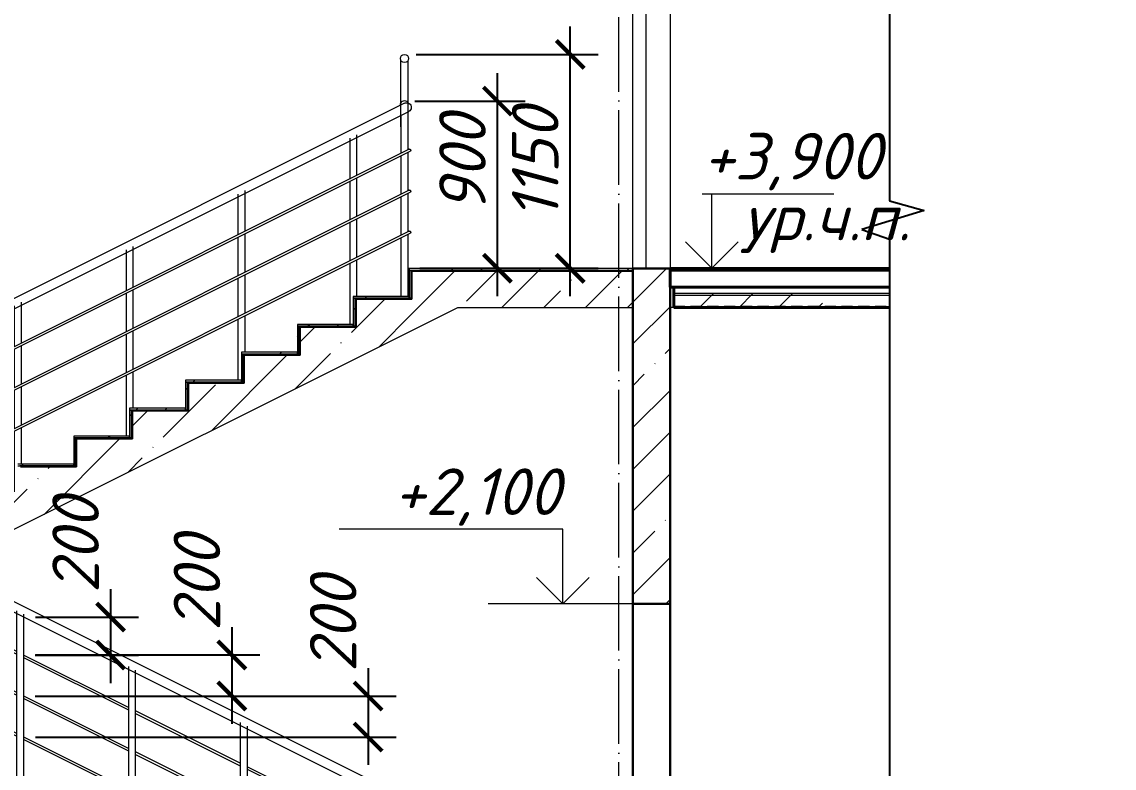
# Model space of a CAD drawing. Header units: millimetres. Extents: x 2655748 to 2694748, y -660716 to -632898.
# Drawn here: x 2675414 to 2681276, y -643415 to -639408 of the extents above; entities that cross this region are included whole.
import ezdxf

# ---------------------------------------------------------------- set-up
doc = ezdxf.new("R2010")
doc.units = ezdxf.units.MM
doc.header["$LTSCALE"] = 20
for name, pattern in [('_ШПТ__20_т__2_5__Линия сетки', [25, 20, -2.5, 0, -2.5]), ('_ШТР__3__1_5__Сверху', [4.5, 3, -1.5]), ('CENTER', [50.8, 31.75, -6.35, 6.35, -6.35])]:
    doc.linetypes.add(name, pattern=pattern)
for name, color, linetype, lineweight in [('_Сверху_', 7, '_ШТР__3__1_5__Сверху', 9), ('Высотные отметки', 7, 'Continuous', 9), ('Общие ребра', 7, 'Continuous', 18), ('ОСИ', 251, 'CENTER', 18), ('Перекрытия', 7, 'Continuous', 18), ('Стены', 7, 'Continuous', 18), ('Стены разрез', 7, 'Continuous', 30), ('Стены штриховка', 7, 'Continuous', 30), ('Типовые аннотации', 7, 'Continuous', 18), ('Тонкие линии', 7, 'Continuous', 20)]:
    doc.layers.add(name, color=color, linetype=linetype, lineweight=lineweight)
doc.layers.add('ANNO-TEXT', color=251, linetype='Continuous')
for name, color, linetype, lineweight, true_color in [('Балясины', 7, 'Continuous', 9, 0x408080), ('Двери', 7, 'Continuous', 9, 0x804000), ('Лестницы', 7, 'Continuous', 9, 0x506c76), ('Ограждение', 7, 'Continuous', 9, 0x408080), ('Поручни', 7, 'Continuous', 9, 0x408080), ('Потолки', 7, 'Continuous', 9, 0x808000)]:
    doc.layers.add(name, color=color, linetype=linetype, lineweight=lineweight, true_color=true_color)
doc.styles.add('PDF ISOCPEUR Italic', font='isocpeui.ttf')
doc.styles.add('SPDS', font='isocpeui.ttf')
doc.dimstyles.new('м 100', dxfattribs={"dimscale": 100, "dimtxt": 2, "dimasz": 1.5, "dimexe": 1.5, "dimexo": 0.625, "dimtad": 1, "dimdec": 0, "dimrnd": 5, "dimtxsty": 'SPDS', "dimblk": 'ARCHTICK', "dimcen": 2.5, "dimdle": 1.5, "dimclrd": 256, "dimclre": 256, "dimclrt": 256, "dimadec": 0, "dimazin": 0, "dimtfac": 1, "dimtdec": 0, "dimtmove": 1, "dimatfit": 3, "dimldrblk": 'OPEN30', "dimfxl": 1, "dimarcsym": 0})
pattern_1 = [(45, (2677799.68, -641131.9), (-224.506, 224.506), []), (45, (2678024.18, -641131.9), (-224.506, 224.506), [396.875, -79.375, 3.353, -76.022])]
pattern_2 = [(0, (2677799.68, -641131.91), (406.4, 101.6), [33.528, -271.272, 33.528, -271.272, -1625.6]), (0, (2677799.68, -641131.91), (406.4, 101.6), [-609.6, 33.528, -576.072, 33.528, -271.272, -711.2]), (0, (2677799.68, -641131.91), (406.4, 101.6), [-1524, 33.528, -169.672, 33.528, -474.472]), (120, (2677952.08, -641081.11), (-291.1882, 301.1527), [33.528, -271.272, 33.528, -271.272, -1625.6]), (120, (2677952.08, -641081.11), (-291.1882, 301.1527), [-609.6, 33.528, -576.072, 33.528, -271.272, -711.2]), (120, (2677952.08, -641081.11), (-291.1882, 301.1527), [-1524, 33.528, -169.672, 33.528, -474.472]), (240, (2678002.88, -640877.91), (-115.2118, -402.7527), [33.528, -271.272, 33.528, -271.272, -1625.6]), (240, (2678002.88, -640877.91), (-115.2118, -402.7527), [-609.6, 33.528, -576.072, 33.528, -271.272, -711.2]), (240, (2678002.88, -640877.91), (-115.2118, -402.7527), [-1524, 33.528, -169.672, 33.528, -474.472])]
pattern_3 = [(45, (2677799.68, -641131.9), (-235.73, 235.73), []), (45, (2677956.83, -641131.9), (-235.73, 235.73), [])]

# ---------------------------------------------------------------- blocks, each defined once
blk = doc.blocks.new('101_Дверь_Двупольная_Алюминиевая_ГОСТ23747-2015 - ДАН_Дв_2080х1260_800__О_Л_П-1342839-_О__Р__2-2_')
at = {"layer": 'Двери', "color": 7}
for p, q in [((6075, 6000), (6145, 6000)), ((6075, 3900), (6075, 6000)), ((6145, 6000), (6145, 3900)), ((6145, 3900), (6075, 3900))]:
    blk.add_line(p, q, dxfattribs=at)
blk = doc.blocks.new('Ограждение - 38 RAL 7004-1247687-_О__Р__2-2_')
at = {"layer": 'Балясины', "color": 7}
for p, q in [((4831, 4722.1), (4831, 4517.8)), ((4869, 4536.8), (4869, 4741.1)), ((4869, 4316.8), (4869, 4523.8)), ((4831, 4504.8), (4831, 4297.8)), ((4831, 4284.8), (4831, 4077.8)), ((4869, 4096.8), (4869, 4303.8)), ((4831, 4064.8), (4831, 3750)), ((4869, 3750), (4869, 4083.8))]:
    blk.add_line(p, q, dxfattribs=at)
blk = doc.blocks.new('Ограждение - 38 RAL 7004-1247689-_О__Р__2-2_')
at = {"layer": 'Балясины', "color": 7}
for p, q in [((4556, 4599.4), (4556, 4380.3)), ((4594, 4399.3), (4594, 4618.4)), ((4556, 4367.4), (4556, 4160.3)), ((4594, 4179.3), (4594, 4386.4)), ((4594, 3959.3), (4594, 4166.4)), ((4556, 4147.4), (4556, 3940.3)), ((4594, 3750), (4594, 3946.4)), ((4556, 3927.4), (4556, 3600))]:
    blk.add_line(p, q, dxfattribs=at)
blk = doc.blocks.new('Ограждение - 38 RAL 7004-V20-_О__Р__2-2_')
at = {"layer": 'Балясины', "color": 7}
for p, q in [((3956, 4299.4), (3956, 4080.3)), ((3994, 4099.3), (3994, 4318.4)), ((3956, 4067.5), (3956, 3860.3)), ((3994, 3879.3), (3994, 4086.5)), ((3956, 3847.5), (3956, 3640.3)), ((3994, 3659.3), (3994, 3866.5)), ((3994, 3450), (3994, 3646.5)), ((3956, 3627.5), (3956, 3300))]:
    blk.add_line(p, q, dxfattribs=at)
blk = doc.blocks.new('Ограждение - 38 RAL 7004-V21-_О__Р__2-2_')
at = {"layer": 'Балясины', "color": 7}
for p, q in [((3356, 3999.4), (3356, 3780.3)), ((3394, 3799.3), (3394, 4018.4)), ((3356, 3767.3), (3356, 3560.3)), ((3394, 3579.3), (3394, 3786.3)), ((3356, 3547.3), (3356, 3340.3)), ((3394, 3359.3), (3394, 3566.3)), ((3394, 3150), (3394, 3346.3)), ((3356, 3327.3), (3356, 3000))]:
    blk.add_line(p, q, dxfattribs=at)
blk = doc.blocks.new('Ограждение - 38 RAL 7004-V22-_О__Р__2-2_')
at = {"layer": 'Балясины', "color": 7}
for p, q in [((2194, 3199.1), (2194, 3418.4)), ((2156, 3399.4), (2156, 3180.1)), ((2156, 3167.3), (2156, 2960.1)), ((2194, 2979.1), (2194, 3186.3)), ((2156, 2947.3), (2156, 2740.1)), ((2194, 2759.1), (2194, 2966.3)), ((2156, 2727.3), (2156, 2400)), ((2194, 2550), (2194, 2746.3))]:
    blk.add_line(p, q, dxfattribs=at)
blk = doc.blocks.new('Ограждение - 38 RAL 7004-V23-_О__Р__2-2_')
at = {"layer": 'Балясины', "color": 7}
for p, q in [((1594, 2899.2), (1594, 3118.4)), ((1556, 3099.4), (1556, 2880.2)), ((1594, 2679.2), (1594, 2886.3)), ((1556, 2867.3), (1556, 2660.2)), ((1556, 2647.3), (1556, 2440.2)), ((1594, 2459.2), (1594, 2666.3)), ((1556, 2427.3), (1556, 2100)), ((1594, 2250), (1594, 2446.3))]:
    blk.add_line(p, q, dxfattribs=at)
blk = doc.blocks.new('Ограждение - 38 RAL 7004-V24-_О__Р__2-2_')
at = {"layer": 'Балясины', "color": 7}
for p, q in [((1606.5, 2465.5), (1606.5, 2643.2)), ((1606.5, 2250), (1606.5, 2452.6)), ((1568.5, 1906.5), (1568.5, 1573.8)), ((1606.5, 1573.8), (1606.5, 1925.5)), ((1568.5, 1573.8), (1587.5, 1573.8)), ((1587.5, 1573.8), (1606.5, 1573.8))]:
    blk.add_line(p, q, dxfattribs=at)
blk = doc.blocks.new('Ограждение - 38 RAL 7004-V25-_О__Р__2-2_')
at = {"layer": 'Балясины', "color": 7}
for p, q in [((2168.5, 2206.5), (2168.5, 1273.8)), ((2206.5, 1273.8), (2206.5, 2225.5)), ((2168.5, 1273.8), (2187.5, 1273.8)), ((2187.5, 1273.8), (2206.5, 1273.8))]:
    blk.add_line(p, q, dxfattribs=at)
blk = doc.blocks.new('Ограждение - 38 RAL 7004-V26-_О__Р__2-2_')
at = {"layer": 'Балясины', "color": 7}
for p, q in [((2768.5, 2062.2), (2768.5, 973.7)), ((2806.5, 973.7), (2806.5, 2043.2)), ((2768.5, 973.7), (2787.5, 973.7)), ((2787.5, 973.7), (2806.5, 973.7))]:
    blk.add_line(p, q, dxfattribs=at)
blk = doc.blocks.new('Ограждение - Ограждение-1239730-_О__Р__2-2_')
at = {"layer": 'Поручни', "color": 7}
for p, q in [((4850, 4787.5), (1300, 3012.5)), ((1322.4, 2967.8), (4872.4, 4742.8)), ((4875, 4540), (1275, 2740)), ((1280.4, 2729.3), (4880.4, 4529.3)), ((4875, 4320), (1275, 2520)), ((1280.4, 2509.3), (4880.4, 4309.3)), ((4875, 4100), (1275, 2300)), ((1280.4, 2289.3), (4880.4, 4089.3)), ((1385.2, 2794.9), (1325, 2825)), ((1277.6, 2792.8), (1329.3, 2766.9)), ((1342.3, 2760.5), (1549.4, 2656.9)), ((1556.3, 2709.4), (1398.2, 2788.4)), ((1605.3, 2684.9), (1593.7, 2690.6)), ((1825.3, 2574.8), (1618.2, 2678.4)), ((1345.2, 2554.9), (1278.4, 2588.3)), ((1593.7, 2634.7), (1769.4, 2546.9)), ((1269.6, 2579.3), (1331.8, 2548.2)), ((1344.8, 2541.7), (1551.1, 2438.5)), ((1556.2, 2449.4), (1358.2, 2548.4)), ((1782.3, 2540.5), (2063.2, 2400)), ((2156, 2409.5), (1838.2, 2568.4)), ((1874, 2290.5), (1606.1, 2424.4)), ((1606.1, 2411), (1875, 2276.6)), ((1269.6, 2359.3), (1331.8, 2328.2)), ((1345.2, 2334.9), (1278.4, 2368.3)), ((1344.8, 2321.7), (1556.1, 2216)), ((1556.1, 2229.5), (1358.2, 2328.4)), ((4875, 1050), (2365.2, 2304.9)), ((2309.3, 2276.9), (4875, 994.1)), ((2168.9, 2143.1), (2105.2, 2174.9)), ((1269.6, 2139.3), (1348.2, 2100)), ((1375, 2100), (1278.4, 2148.3)), ((2091.8, 2168.2), (2168.9, 2129.7)), ((2768.9, 1843.1), (2206.1, 2124.4)), ((2206.1, 2111), (2768.9, 1829.7)), ((1871.8, 2058.2), (2168.8, 1909.7)), ((2168.8, 1923.1), (1885.2, 2064.9)), ((1651.8, 1948.2), (2168.7, 1689.7)), ((2168.7, 1703.2), (1665.2, 1954.9)), ((2768.8, 1623.1), (2206.2, 1904.4)), ((2206.2, 1891), (2768.8, 1609.7)), ((3368.9, 1543.1), (2806.1, 1824.4)), ((2806.1, 1811), (3368.9, 1529.7)), ((2206.3, 1670.9), (2768.7, 1389.7)), ((2768.7, 1403.2), (2207.5, 1683.8)), ((3368.8, 1323.1), (2806.2, 1604.4)), ((2806.2, 1591), (3368.8, 1309.7)), ((3968.9, 1243.1), (3406.1, 1524.4)), ((3406.1, 1511), (3968.9, 1229.7)), ((3368.7, 1103.2), (2806.3, 1384.3)), ((2806.3, 1370.9), (3368.7, 1089.7)), ((3968.8, 1023.1), (3406.2, 1304.4)), ((3406.2, 1291), (3968.8, 1009.7)), ((4568.9, 943.1), (4006.1, 1224.4)), ((4006.1, 1211), (4568.9, 929.7)), ((3968.7, 803.2), (3406.3, 1084.3)), ((3406.3, 1070.9), (3968.7, 789.7)), ((4568.8, 723.1), (4006.2, 1004.4)), ((4006.2, 991), (4568.8, 709.7)), ((4875, 790), (4606.1, 924.4)), ((4606.1, 911), (4875, 776.6)), ((4568.7, 503.2), (4006.3, 784.3)), ((4006.3, 770.9), (4568.7, 489.7)), ((4875, 570), (4606.2, 704.4)), ((4606.2, 691), (4875, 556.6)), ((4875, 350), (4606.3, 484.3)), ((4607.5, 470.3), (4875, 336.6))]:
    blk.add_line(p, q, dxfattribs=at)
at = {"layer": 'Поручни', "color": 7, "flags": 128}
for points in [[(4871.5, 4787.7), (4867.7, 4792.7), (4862.5, 4796.7), (4856.5, 4799.1), (4850, 4800), (4843.5, 4799.1), (4837.5, 4796.7), (4832.3, 4792.7), (4828.3, 4787.5), (4825.9, 4781.5), (4825, 4775)], [(4850, 4787.5), (4856.2, 4789.6), (4862.7, 4790.1), (4869.1, 4788.9), (4875, 4786), (4879.9, 4781.7), (4883.5, 4776.3)], [(4883.5, 4776.3), (4885.7, 4770.2), (4886.1, 4763.6), (4884.9, 4757.2), (4882, 4751.4), (4877.8, 4746.4), (4872.4, 4742.8)], [(4875, 4540), (4873.4, 4539.8), (4872, 4539.2), (4870.8, 4538.2)], [(4875, 4540), (4876.5, 4540.5), (4878, 4540.6), (4879.6, 4540.3), (4881, 4539.6), (4882.2, 4538.6), (4883, 4537.3)], [(4883, 4537.3), (4883.6, 4535.8), (4883.7, 4534.3), (4883.4, 4532.7), (4882.7, 4531.3), (4881.7, 4530.1), (4880.4, 4529.3)], [(4875, 4320), (4873.4, 4319.8), (4872, 4319.2), (4870.8, 4318.2)], [(4875, 4320), (4876.5, 4320.5), (4878, 4320.6), (4879.6, 4320.3), (4881, 4319.6), (4882.2, 4318.6), (4883, 4317.3)], [(4883, 4317.3), (4883.6, 4315.8), (4883.7, 4314.3), (4883.4, 4312.7), (4882.7, 4311.3), (4881.7, 4310.1), (4880.4, 4309.3)], [(4875, 4100), (4873.4, 4099.8), (4872, 4099.2), (4870.8, 4098.2)], [(4875, 4100), (4876.5, 4100.5), (4878, 4100.6), (4879.6, 4100.3), (4881, 4099.6), (4882.2, 4098.6), (4883, 4097.3)], [(4883, 4097.3), (4883.6, 4095.8), (4883.7, 4094.3), (4883.4, 4092.7), (4882.7, 4091.3), (4881.7, 4090.1), (4880.4, 4089.3)], [(1288.8, 2979), (1286.7, 2985.1), (1286.2, 2991.6), (1287.5, 2998), (1290.3, 3003.9), (1294.6, 3008.8), (1300, 3012.5)], [(1322.4, 2967.8), (1316.2, 2965.6), (1309.7, 2965.2), (1303.3, 2966.4), (1297.4, 2969.3), (1292.5, 2973.6), (1288.8, 2979)], [(1266.5, 2826.3), (1264.3, 2820.2), (1263.9, 2813.6), (1265.1, 2807.2), (1268, 2801.4), (1272.2, 2796.4), (1277.6, 2792.8), (1283.8, 2790.6), (1290.3, 2790.2), (1296.7, 2791.4), (1302.6, 2794.3), (1307.5, 2798.6), (1310.2, 2802.2)], [(1278.4, 2837.9), (1275, 2836), (1270.1, 2831.7), (1266.5, 2826.3)], [(1325, 2825), (1324.1, 2831.5), (1321.7, 2837.5), (1317.7, 2842.7), (1312.5, 2846.7), (1306.5, 2849.1), (1300, 2850), (1293.5, 2849.1), (1287.5, 2846.7), (1282.3, 2842.7), (1278.3, 2837.5), (1275.9, 2831.5), (1275, 2825)], [(1275, 2825), (1275.9, 2818.5), (1278.3, 2812.5), (1282.3, 2807.3), (1287.5, 2803.3), (1293.5, 2800.9), (1300, 2800), (1306.5, 2800.9), (1312.5, 2803.3), (1317.7, 2807.3), (1321.7, 2812.5), (1324.1, 2818.5), (1325, 2825)], [(1272.3, 2732), (1271.8, 2733.4), (1271.7, 2735), (1272, 2736.5), (1272.7, 2737.9), (1273.7, 2739.1), (1275, 2740)], [(1280.4, 2729.3), (1278.9, 2728.8), (1277.3, 2728.6), (1275.8, 2728.9), (1274.4, 2729.6), (1273.2, 2730.7), (1272.3, 2732)], [(1267, 2587.3), (1266.4, 2585.8), (1266.3, 2584.3), (1266.6, 2582.7), (1267.3, 2581.3), (1268.3, 2580.1), (1269.6, 2579.3), (1271.1, 2578.8), (1272.3, 2578.6)], [(1275, 2590), (1273.5, 2590.5), (1272, 2590.6), (1270.4, 2590.3), (1269, 2589.6), (1267.8, 2588.6), (1267, 2587.3)], [(1281, 2584), (1280.8, 2585.6), (1280.2, 2587), (1279.2, 2588.2), (1278, 2589.2), (1276.6, 2589.8), (1275, 2590), (1273.4, 2589.8), (1272, 2589.2), (1270.8, 2588.2), (1269.8, 2587), (1269.2, 2585.6), (1269, 2584)], [(1269, 2584), (1269.2, 2582.4), (1269.8, 2581), (1270.8, 2579.8), (1272, 2578.8), (1273.4, 2578.2), (1275, 2578), (1276.6, 2578.2), (1278, 2578.8), (1279.2, 2579.8), (1280.2, 2581), (1280.8, 2582.4), (1281, 2584)], [(1272.3, 2512), (1271.8, 2513.4), (1271.7, 2515), (1272, 2516.5), (1272.7, 2517.9), (1273.7, 2519.1), (1275, 2520)], [(1280.4, 2509.3), (1278.9, 2508.8), (1277.3, 2508.6), (1275.8, 2508.9), (1274.4, 2509.6), (1273.2, 2510.7), (1272.3, 2512)], [(1267, 2367.3), (1266.4, 2365.8), (1266.3, 2364.3), (1266.6, 2362.7), (1267.3, 2361.3), (1268.3, 2360.1), (1269.6, 2359.3), (1271.1, 2358.8), (1272.3, 2358.6)], [(1275, 2370), (1273.5, 2370.5), (1272, 2370.6), (1270.4, 2370.3), (1269, 2369.6), (1267.8, 2368.6), (1267, 2367.3)], [(1281, 2364), (1280.8, 2365.6), (1280.2, 2367), (1279.2, 2368.2), (1278, 2369.2), (1276.6, 2369.8), (1275, 2370), (1273.4, 2369.8), (1272, 2369.2), (1270.8, 2368.2), (1269.8, 2367), (1269.2, 2365.6), (1269, 2364)], [(1269, 2364), (1269.2, 2362.4), (1269.8, 2361), (1270.8, 2359.8), (1272, 2358.8), (1273.4, 2358.2), (1275, 2358), (1276.6, 2358.2), (1278, 2358.8), (1279.2, 2359.8), (1280.2, 2361), (1280.8, 2362.4), (1281, 2364)], [(1272.3, 2292), (1271.8, 2293.4), (1271.7, 2295), (1272, 2296.5), (1272.7, 2297.9), (1273.7, 2299.1), (1275, 2300)], [(1280.4, 2289.3), (1278.9, 2288.8), (1277.3, 2288.6), (1275.8, 2288.9), (1274.4, 2289.6), (1273.2, 2290.7), (1272.3, 2292)], [(1267, 2147.3), (1266.4, 2145.8), (1266.3, 2144.3), (1266.6, 2142.7), (1267.3, 2141.3), (1268.3, 2140.1), (1269.6, 2139.3), (1271.1, 2138.8), (1272.3, 2138.6)], [(1275, 2150), (1273.5, 2150.5), (1272, 2150.6), (1270.4, 2150.3), (1269, 2149.6), (1267.8, 2148.6), (1267, 2147.3)], [(1281, 2144), (1280.8, 2145.6), (1280.2, 2147), (1279.2, 2148.2), (1278, 2149.2), (1276.6, 2149.8), (1275, 2150), (1273.4, 2149.8), (1272, 2149.2), (1270.8, 2148.2), (1269.8, 2147), (1269.2, 2145.6), (1269, 2144)], [(1269, 2144), (1269.2, 2142.4), (1269.8, 2141), (1270.8, 2139.8), (1272, 2138.8), (1273.4, 2138.2), (1275, 2138), (1276.6, 2138.2), (1278, 2138.8), (1279.2, 2139.8), (1280.2, 2141), (1280.8, 2142.4), (1281, 2144)], [(4875, 1050), (4875, 1049), (4875, 1046.3), (4875, 1041.8), (4875, 1036), (4875, 1029.3), (4875, 1022)], [(4875, 1022), (4875, 1014.8), (4875, 1008.1), (4875, 1002.3), (4875, 997.8), (4875, 995.1), (4875, 994.1)], [(4875, 790), (4875, 789.8), (4875, 789.1), (4875, 788), (4875, 786.6), (4875, 785), (4875, 783.3)], [(4875, 783.3), (4875, 781.6), (4875, 779.9), (4875, 778.5), (4875, 777.5), (4875, 776.8), (4875, 776.6)], [(4875, 570), (4875, 569.8), (4875, 569.1), (4875, 568), (4875, 566.6), (4875, 565), (4875, 563.3)], [(4875, 563.3), (4875, 561.6), (4875, 559.9), (4875, 558.5), (4875, 557.5), (4875, 556.8), (4875, 556.6)], [(4875, 350), (4875, 349.8), (4875, 349.1), (4875, 348), (4875, 346.6), (4875, 345), (4875, 343.3)], [(4875, 343.3), (4875, 341.6), (4875, 339.9), (4875, 338.5), (4875, 337.5), (4875, 336.8), (4875, 336.6)]]:
    blk.add_lwpolyline(points, dxfattribs=at)
for name, p in [('Ограждение - 38 RAL 7004-1247687-_О__Р__2-2_', (0, 0)), ('Ограждение - 38 RAL 7004-1247689-_О__Р__2-2_', (0, 0)), ('Ограждение - 38 RAL 7004-V20-_О__Р__2-2_', (0, 0)), ('Ограждение - 38 RAL 7004-V21-_О__Р__2-2_', (0, 0)), ('Ограждение - 38 RAL 7004-V21-_О__Р__2-2_', (-600, -300)), ('Ограждение - 38 RAL 7004-V22-_О__Р__2-2_', (0, 0)), ('Ограждение - 38 RAL 7004-V23-_О__Р__2-2_', (0, 0)), ('Ограждение - 38 RAL 7004-V24-_О__Р__2-2_', (0, 0)), ('Ограждение - 38 RAL 7004-V25-_О__Р__2-2_', (0, 0)), ('Ограждение - 38 RAL 7004-V26-_О__Р__2-2_', (0, 0)), ('Ограждение - 38 RAL 7004-V26-_О__Р__2-2_', (600, -300)), ('Ограждение - 38 RAL 7004-V26-_О__Р__2-2_', (1200, -600)), ('Ограждение - 38 RAL 7004-V26-_О__Р__2-2_', (1800, -900))]:
    blk.add_blockref(name, p)
blk = doc.blocks.new('Высотные отметки - Стрелка вверх-5091-_О__Р__2-2_')
at = {"layer": 'Типовые аннотации'}
for p, q in [((14009.7, 2800), (15209.7, 2800)), ((14009.7, 2400), (14009.7, 2800)), ((13609.7, 2400), (14409.7, 2400))]:
    blk.add_line(p, q, dxfattribs=at)
at = {"layer": 'Типовые аннотации', "lineweight": 20}
for q in [(13868.3, 2541.4), (14151.1, 2541.4)]:
    blk.add_line((14009.7, 2400), q, dxfattribs=at)
blk = doc.blocks.new('_ARCHTICK')
at = {"color": 0, "linetype": 'ByBlock', "const_width": 0.15}
blk.add_lwpolyline([(-0.5, -0.5), (0.5, 0.5)], dxfattribs=at)
blk = doc.blocks.new('*D257')
at = {"lineweight": -2, "transparency": 16777216}
for p, q in [((2677965.7, -640880.8), (2677965.7, -639682.8)), ((2677523.3, -639832.8), (2678115.7, -639832.8)), ((2677548.8, -640730.8), (2678115.7, -640730.8))]:
    blk.add_line(p, q, dxfattribs=at)
at = {"layer": 'Defpoints', "color": 0, "transparency": 16777216}
for p in [(2677460.8, -639832.8), (2677965.7, -639832.8), (2677486.3, -640730.8)]:
    blk.add_point(p, dxfattribs=at)
at = {"lineweight": -2, "transparency": 16777216, "xscale": 150, "yscale": 150, "zscale": 150}
for p, rotation in [((2677965.7, -639832.8), 90), ((2677965.7, -640730.8), 270)]:
    blk.add_blockref('_ARCHTICK', p, dxfattribs=dict(at, rotation=rotation))
at = {"transparency": 16777216, "insert": (2677778.2, -640169.9), "char_height": 250, "attachment_point": 5, "rotation": 90, "style": 'SPDS'}
blk.add_mtext('900', dxfattribs=at)
blk = doc.blocks.new('_OPEN30')
at = {"color": 0, "linetype": 'ByBlock'}
for p, q in [((-1, 0.268), (0, 0)), ((0, 0), (-1, -0.268)), ((0, 0), (-1, 0))]:
    blk.add_line(p, q, dxfattribs=at)
blk = doc.blocks.new('*D259')
at = {"lineweight": -2, "transparency": 16777216}
for p, q in [((2675889.7, -642453.6), (2675889.7, -642957.5)), ((2675486.3, -642603.6), (2676039.7, -642603.6)), ((2675485.9, -642807.5), (2676039.7, -642807.5))]:
    blk.add_line(p, q, dxfattribs=at)
at = {"layer": 'Defpoints', "color": 0, "transparency": 16777216}
for p in [(2675423.8, -642603.6), (2675423.4, -642807.5), (2675889.7, -642807.5)]:
    blk.add_point(p, dxfattribs=at)
at = {"lineweight": -2, "transparency": 16777216, "xscale": 150, "yscale": 150, "zscale": 150}
for p, rotation in [((2675889.7, -642603.6), 90), ((2675889.7, -642807.5), 270)]:
    blk.add_blockref('_ARCHTICK', p, dxfattribs=dict(at, rotation=rotation))
at = {"transparency": 16777216, "insert": (2675702.2, -642218.4), "char_height": 250, "attachment_point": 5, "rotation": 90, "style": 'SPDS'}
blk.add_mtext('200', dxfattribs=at)
blk = doc.blocks.new('*D260')
at = {"lineweight": -2, "transparency": 16777216}
for p, q in [((2676540.7, -642656.9), (2676540.7, -643177.5)), ((2675486.3, -642806.9), (2676690.7, -642806.9)), ((2675486, -643027.5), (2676690.7, -643027.5))]:
    blk.add_line(p, q, dxfattribs=at)
at = {"layer": 'Defpoints', "color": 0, "transparency": 16777216}
for p in [(2675423.8, -642806.9), (2675423.5, -643027.5), (2676540.7, -643027.5)]:
    blk.add_point(p, dxfattribs=at)
at = {"lineweight": -2, "transparency": 16777216, "xscale": 150, "yscale": 150, "zscale": 150}
for p, rotation in [((2676540.7, -642806.9), 90), ((2676540.7, -643027.5), 270)]:
    blk.add_blockref('_ARCHTICK', p, dxfattribs=dict(at, rotation=rotation))
at = {"transparency": 16777216, "insert": (2676353.2, -642421.8), "char_height": 250, "attachment_point": 5, "rotation": 90, "style": 'SPDS'}
blk.add_mtext('200', dxfattribs=at)
blk = doc.blocks.new('*D261')
at = {"lineweight": -2, "transparency": 16777216}
for p, q in [((2677271.7, -642877.5), (2677271.7, -643397.6)), ((2675486, -643027.5), (2677421.7, -643027.5)), ((2675486.1, -643247.6), (2677421.7, -643247.6))]:
    blk.add_line(p, q, dxfattribs=at)
at = {"layer": 'Defpoints', "color": 0, "transparency": 16777216}
for p in [(2675423.5, -643027.5), (2675423.6, -643247.6), (2677271.7, -643247.6)]:
    blk.add_point(p, dxfattribs=at)
at = {"lineweight": -2, "transparency": 16777216, "xscale": 150, "yscale": 150, "zscale": 150}
for p, rotation in [((2677271.7, -643027.5), 90), ((2677271.7, -643247.6), 270)]:
    blk.add_blockref('_ARCHTICK', p, dxfattribs=dict(at, rotation=rotation))
at = {"transparency": 16777216, "insert": (2677084.2, -642642.4), "char_height": 250, "attachment_point": 5, "rotation": 90, "style": 'SPDS'}
blk.add_mtext('200', dxfattribs=at)
blk = doc.blocks.new('*D272')
at = {"lineweight": -2, "transparency": 16777216}
for p, q in [((2678356.3, -640880.8), (2678356.3, -639432.8)), ((2677529.8, -639582.8), (2678506.3, -639582.8)), ((2677939.4, -640730.8), (2678506.3, -640730.8))]:
    blk.add_line(p, q, dxfattribs=at)
at = {"layer": 'Defpoints', "color": 0, "transparency": 16777216}
for p in [(2677467.3, -639582.8), (2678356.3, -639582.8), (2677876.9, -640730.8)]:
    blk.add_point(p, dxfattribs=at)
at = {"lineweight": -2, "transparency": 16777216, "xscale": 150, "yscale": 150, "zscale": 150}
for p, rotation in [((2678356.3, -639582.8), 90), ((2678356.3, -640730.8), 270)]:
    blk.add_blockref('_ARCHTICK', p, dxfattribs=dict(at, rotation=rotation))
at = {"transparency": 16777216, "insert": (2678168.8, -640169.9), "char_height": 250, "attachment_point": 5, "rotation": 90, "style": 'SPDS'}
blk.add_mtext('1150', dxfattribs=at)

msp = doc.modelspace()

# ---------------------------------------------------------------- hatches: boundary and pattern name
at = {"layer": 'Лестницы'}
h = msp.add_hatch(dxfattribs=at)
h.set_pattern_fill('FP_35', style=0, pattern_type=2)
h.set_pattern_definition(pattern_3)
h.paths.add_polyline_path([(2678396.8, -640741.9), (2678692.3, -640741.9), (2678692.3, -640731.9), (2677492.3, -640731.9), (2677492.3, -640741.9), (2677677.1, -640741.9)], flags=0)
h = msp.add_hatch(dxfattribs=at)
h.set_pattern_fill('FP_30', style=0, pattern_type=2)
h.set_pattern_definition(pattern_2)
h.paths.add_polyline_path([(2677502.3, -640896.9), (2677507.3, -640896.9), (2677507.3, -640746.9), (2678692.3, -640746.9), (2678692.3, -640741.9), (2677502.3, -640741.9), (2677502.3, -640891.9)], flags=0)
h = msp.add_hatch(dxfattribs=at)
h.set_pattern_fill('FP_27', style=0, pattern_type=2)
h.set_pattern_definition(pattern_1)
h.paths.add_polyline_path([(2677507.3, -641064.6), (2677752.7, -640941.9), (2678692.3, -640941.9), (2678692.3, -640746.9), (2677507.3, -640746.9), (2677507.3, -640925.8)], flags=0)
h = msp.add_hatch(dxfattribs=at)
h.set_pattern_fill('FP_30', style=0, pattern_type=2)
h.set_pattern_definition(pattern_2)
h.paths.add_polyline_path([(2673902.3, -642696.9), (2673907.3, -642696.9), (2673907.3, -642546.9), (2674207.3, -642546.9), (2674207.3, -642396.9), (2674507.3, -642396.9), (2674507.3, -642246.9), (2674807.3, -642246.9), (2674807.3, -642096.9), (2675107.3, -642096.9), (2675107.3, -641946.9), (2675407.3, -641946.9), (2675407.3, -641796.9), (2675707.3, -641796.9), (2675707.3, -641646.9), (2676007.3, -641646.9), (2676007.3, -641496.9), (2676307.3, -641496.9), (2676307.3, -641346.9), (2676607.3, -641346.9), (2676607.3, -641196.9), (2676907.3, -641196.9), (2676907.3, -641046.9), (2677207.3, -641046.9), (2677207.3, -640896.9), (2677502.3, -640896.9), (2677502.3, -640891.9), (2677202.3, -640891.9), (2677202.3, -641041.9), (2676902.3, -641041.9), (2676902.3, -641191.9), (2676602.3, -641191.9), (2676602.3, -641341.9), (2676302.3, -641341.9), (2676302.3, -641491.9), (2676002.3, -641491.9), (2676002.3, -641641.9), (2675702.3, -641641.9), (2675702.3, -641791.9), (2675402.3, -641791.9), (2675402.3, -641941.9), (2675102.3, -641941.9), (2675102.3, -642091.9), (2674802.3, -642091.9), (2674802.3, -642241.9), (2674502.3, -642241.9), (2674502.3, -642391.9), (2674202.3, -642392), (2674202.3, -642541.9), (2673902.3, -642541.9), (2673902.3, -642543.7)], flags=0)
h = msp.add_hatch(dxfattribs=at)
h.set_pattern_fill('FP_35', style=0, pattern_type=2)
h.set_pattern_definition(pattern_3)
h.paths.add_polyline_path([(2677192.3, -640891.9), (2677492.3, -640891.9), (2677492.3, -640881.9), (2677192.3, -640881.9)], flags=0)
h = msp.add_hatch(dxfattribs=at)
h.set_pattern_fill('FP_35', style=0, pattern_type=2)
h.set_pattern_definition(pattern_3)
h.paths.add_polyline_path([(2677192.3, -641041.9), (2677202.3, -641041.9), (2677202.3, -640891.9), (2677192.3, -640891.9), (2677192.3, -640925.8)], flags=0)
h = msp.add_hatch(dxfattribs=at)
h.set_pattern_fill('FP_27', style=0, pattern_type=2)
h.set_pattern_definition(pattern_1)
h.paths.add_polyline_path([(2673907.3, -642864.6), (2677507.3, -641064.6), (2677507.3, -640896.9), (2677207.3, -640896.9), (2677207.3, -641046.9), (2676907.3, -641046.9), (2676907.3, -641196.9), (2676607.3, -641196.9), (2676607.3, -641346.9), (2676307.3, -641346.9), (2676307.3, -641496.9), (2676007.3, -641496.9), (2676007.3, -641646.9), (2675707.3, -641646.9), (2675707.3, -641796.9), (2675407.3, -641796.9), (2675407.3, -641946.9), (2675107.3, -641946.9), (2675107.3, -642096.9), (2674807.3, -642096.9), (2674807.3, -642246.9), (2674507.3, -642246.9), (2674507.3, -642396.9), (2674207.3, -642396.9), (2674207.3, -642546.9), (2673907.3, -642546.9), (2673907.3, -642745.9)], flags=0)
h = msp.add_hatch(dxfattribs=at)
h.set_pattern_fill('FP_35', style=0, pattern_type=2)
h.set_pattern_definition(pattern_3)
h.paths.add_polyline_path([(2676892.3, -641041.9), (2677192.3, -641041.9), (2677192.3, -641031.9), (2676892.3, -641031.9)], flags=0)
h = msp.add_hatch(dxfattribs=at)
h.set_pattern_fill('FP_35', style=0, pattern_type=2)
h.set_pattern_definition(pattern_3)
h.paths.add_polyline_path([(2676892.3, -641191.9), (2676902.3, -641191.9), (2676902.3, -641041.9), (2676892.3, -641041.9), (2676892.3, -641128)], flags=0)
h = msp.add_hatch(dxfattribs=at)
h.set_pattern_fill('FP_35', style=0, pattern_type=2)
h.set_pattern_definition(pattern_3)
h.paths.add_polyline_path([(2676592.3, -641191.9), (2676892.3, -641191.9), (2676892.3, -641181.9), (2676592.3, -641181.9)], flags=0)
h = msp.add_hatch(dxfattribs=at)
h.set_pattern_fill('FP_35', style=0, pattern_type=2)
h.set_pattern_definition(pattern_3)
h.paths.add_polyline_path([(2676592.3, -641341.9), (2676592.3, -641331.9), (2676292.3, -641331.9), (2676292.3, -641341.9)], flags=0)
h = msp.add_hatch(dxfattribs=at)
h.set_pattern_fill('FP_35', style=0, pattern_type=2)
h.set_pattern_definition(pattern_3)
h.paths.add_polyline_path([(2676292.3, -641491.9), (2676302.3, -641491.9), (2676302.3, -641341.9), (2676292.3, -641341.9)], flags=0)
h = msp.add_hatch(dxfattribs=at)
h.set_pattern_fill('FP_35', style=0, pattern_type=2)
h.set_pattern_definition(pattern_3)
h.paths.add_polyline_path([(2675992.3, -641491.9), (2676292.3, -641491.9), (2676292.3, -641481.9), (2675992.3, -641481.9)], flags=0)
h = msp.add_hatch(dxfattribs=at)
h.set_pattern_fill('FP_35', style=0, pattern_type=2)
h.set_pattern_definition(pattern_3)
h.paths.add_polyline_path([(2675992.3, -641641.9), (2676002.3, -641641.9), (2676002.3, -641491.9), (2675992.3, -641491.9), (2675992.3, -641532.5)], flags=0)
h = msp.add_hatch(dxfattribs=at)
h.set_pattern_fill('FP_35', style=0, pattern_type=2)
h.set_pattern_definition(pattern_3)
h.paths.add_polyline_path([(2675692.3, -641641.9), (2675992.3, -641641.9), (2675992.3, -641631.9), (2675692.3, -641631.9)], flags=0)
h = msp.add_hatch(dxfattribs=at)
h.set_pattern_fill('FP_35', style=0, pattern_type=2)
h.set_pattern_definition(pattern_3)
h.paths.add_polyline_path([(2675392.3, -641791.9), (2675692.3, -641791.9), (2675692.3, -641781.9), (2675392.3, -641781.9)], flags=0)
at = {"layer": 'Перекрытия', "lineweight": 9}
h = msp.add_hatch(dxfattribs=at)
h.set_pattern_fill('FP_32', color=256, style=0, pattern_type=2)
h.set_pattern_definition([(45, (2677799.68, -641131.9), (-106.066, 106.066), [])])
h.paths.add_polyline_path([(2681275.7, -640941.9), (2679709.7, -640941.9), (2679709.7, -640866.9), (2678912.3, -640866.9), (2678912.3, -640941.9)])
at = {"layer": 'Стены штриховка', "lineweight": 9}
h = msp.add_hatch(dxfattribs=at)
h.set_pattern_fill('FP_27', color=256, style=0, pattern_type=2)
h.set_pattern_definition(pattern_1)
h.paths.add_polyline_path([(2678892.3, -642531.9), (2678892.3, -640731.9), (2678692.3, -640731.9), (2678692.3, -642531.9)])
h.paths.add_polyline_path([(2678692.3, -638631.9), (2678892.3, -638631.9), (2678892.3, -636461.9), (2678692.3, -636461.9)])

# ---------------------------------------------------------------- linework, layer by layer
for p, q in [((2680070.7, -633029.9), (2680070.7, -640368.9)), ((2680255.7, -640420.9), (2679920.7, -640521.9)), ((2680070.7, -640368.9), (2680255.7, -640420.9)), ((2679920.7, -640521.9), (2680070.7, -640573.9)), ((2680070.7, -640573.9), (2680070.7, -646452.9))]:
    msp.add_line(p, q)
at = {"lineweight": 9}
for p, q in [((2677448.3, -639970.8), (2677448.3, -639615.4)), ((2677486.3, -639930.5), (2677486.3, -639615.4))]:
    msp.add_line(p, q, dxfattribs=at)
msp.add_circle((2677467.3, -639604.6), 21.9, dxfattribs=at)
at = {"layer": '_Сверху_'}
msp.add_line((2678912.3, -640934.4), (2680070.7, -640934.4), dxfattribs=at)
at = {"layer": 'Высотные отметки'}
for p, q in [((2678980.2, -640731.9), (2679280, -640731.9)), ((2680070.7, -640731.9), (2678980.2, -640731.9))]:
    msp.add_line(p, q, dxfattribs=at)
at = {"layer": 'Лестницы', "color": 7, "lineweight": 18}
for p, q in [((2678692.3, -640731.9), (2677492.3, -640731.9)), ((2677492.3, -640731.9), (2677492.3, -640741.9)), ((2677492.3, -640741.9), (2678692.3, -640741.9)), ((2677492.3, -640741.9), (2677492.3, -640891.9)), ((2677502.3, -640741.9), (2677492.3, -640741.9)), ((2678692.3, -640741.9), (2677502.3, -640741.9)), ((2677502.3, -640741.9), (2677502.3, -640891.9)), ((2677502.3, -640891.9), (2677502.3, -640741.9)), ((2677507.3, -640896.9), (2677507.3, -640746.9)), ((2677507.3, -640746.9), (2678692.3, -640746.9)), ((2678692.3, -640746.9), (2677507.3, -640746.9)), ((2677507.3, -640746.9), (2677507.3, -640896.9)), ((2678692.3, -640741.9), (2678692.3, -640731.9)), ((2678692.3, -640746.9), (2678692.3, -640741.9)), ((2678692.3, -640941.9), (2678692.3, -640746.9)), ((2677492.3, -640881.9), (2677192.3, -640881.9)), ((2677192.3, -640881.9), (2677192.3, -640891.9)), ((2677192.3, -640891.9), (2677192.3, -641041.9)), ((2677202.3, -640891.9), (2677192.3, -640891.9)), ((2677192.3, -640891.9), (2677492.3, -640891.9)), ((2677502.3, -640891.9), (2677202.3, -640891.9)), ((2677202.3, -640891.9), (2677202.3, -641041.9)), ((2677202.3, -641041.9), (2677202.3, -640891.9)), ((2677492.3, -640891.9), (2677492.3, -640881.9)), ((2677492.3, -640891.9), (2677502.3, -640891.9)), ((2677207.3, -641046.9), (2677207.3, -640896.9)), ((2677207.3, -640896.9), (2677502.3, -640896.9)), ((2677507.3, -640896.9), (2677207.3, -640896.9)), ((2677207.3, -640896.9), (2677207.3, -641046.9)), ((2677502.3, -640896.9), (2677507.3, -640896.9)), ((2677507.3, -641064.6), (2677752.7, -640941.9)), ((2677752.7, -640941.9), (2678692.3, -640941.9)), ((2673907.3, -642864.6), (2677507.3, -641064.6)), ((2677192.3, -641031.9), (2676892.3, -641031.9)), ((2676892.3, -641031.9), (2676892.3, -641041.9)), ((2676892.3, -641041.9), (2676892.3, -641191.9)), ((2676902.3, -641041.9), (2676892.3, -641041.9)), ((2676892.3, -641041.9), (2677192.3, -641041.9)), ((2677202.3, -641041.9), (2676902.3, -641041.9)), ((2676902.3, -641041.9), (2676902.3, -641191.9)), ((2676902.3, -641191.9), (2676902.3, -641041.9)), ((2676907.3, -641196.9), (2676907.3, -641046.9)), ((2676907.3, -641046.9), (2677207.3, -641046.9)), ((2677207.3, -641046.9), (2676907.3, -641046.9)), ((2676907.3, -641046.9), (2676907.3, -641196.9)), ((2677192.3, -641041.9), (2677192.3, -641031.9)), ((2677192.3, -641041.9), (2677202.3, -641041.9)), ((2676892.3, -641181.9), (2676592.3, -641181.9)), ((2676592.3, -641181.9), (2676592.3, -641191.9)), ((2676892.3, -641191.9), (2676892.3, -641181.9)), ((2676592.3, -641191.9), (2676592.3, -641341.9)), ((2676602.3, -641191.9), (2676592.3, -641191.9)), ((2676592.3, -641191.9), (2676892.3, -641191.9)), ((2676902.3, -641191.9), (2676602.3, -641191.9)), ((2676602.3, -641191.9), (2676602.3, -641341.9)), ((2676602.3, -641341.9), (2676602.3, -641191.9)), ((2676607.3, -641346.9), (2676607.3, -641196.9)), ((2676607.3, -641196.9), (2676907.3, -641196.9)), ((2676907.3, -641196.9), (2676607.3, -641196.9)), ((2676607.3, -641196.9), (2676607.3, -641346.9)), ((2676892.3, -641191.9), (2676902.3, -641191.9)), ((2676592.3, -641331.9), (2676292.3, -641331.9)), ((2676292.3, -641331.9), (2676292.3, -641341.9)), ((2676292.3, -641341.9), (2676292.3, -641491.9)), ((2676302.3, -641341.9), (2676292.3, -641341.9)), ((2676292.3, -641341.9), (2676592.3, -641341.9)), ((2676602.3, -641341.9), (2676302.3, -641341.9)), ((2676302.3, -641341.9), (2676302.3, -641491.9)), ((2676302.3, -641491.9), (2676302.3, -641341.9)), ((2676307.3, -641496.9), (2676307.3, -641346.9)), ((2676307.3, -641346.9), (2676607.3, -641346.9)), ((2676607.3, -641346.9), (2676307.3, -641346.9)), ((2676307.3, -641346.9), (2676307.3, -641496.9)), ((2676592.3, -641341.9), (2676592.3, -641331.9)), ((2676592.3, -641341.9), (2676602.3, -641341.9)), ((2676292.3, -641481.9), (2675992.3, -641481.9)), ((2675992.3, -641481.9), (2675992.3, -641491.9)), ((2675992.3, -641491.9), (2675992.3, -641641.9)), ((2676002.3, -641491.9), (2675992.3, -641491.9)), ((2675992.3, -641491.9), (2676292.3, -641491.9)), ((2676302.3, -641491.9), (2676002.3, -641491.9)), ((2676002.3, -641491.9), (2676002.3, -641641.9)), ((2676002.3, -641641.9), (2676002.3, -641491.9)), ((2676007.3, -641646.9), (2676007.3, -641496.9)), ((2676007.3, -641496.9), (2676307.3, -641496.9)), ((2676307.3, -641496.9), (2676007.3, -641496.9)), ((2676007.3, -641496.9), (2676007.3, -641646.9)), ((2676292.3, -641491.9), (2676292.3, -641481.9)), ((2676292.3, -641491.9), (2676302.3, -641491.9)), ((2675992.3, -641631.9), (2675692.3, -641631.9)), ((2675692.3, -641631.9), (2675692.3, -641641.9)), ((2675692.3, -641641.9), (2675692.3, -641791.9)), ((2675702.3, -641641.9), (2675692.3, -641641.9)), ((2675692.3, -641641.9), (2675992.3, -641641.9)), ((2676002.3, -641641.9), (2675702.3, -641641.9)), ((2675702.3, -641641.9), (2675702.3, -641791.9)), ((2675702.3, -641791.9), (2675702.3, -641641.9)), ((2675707.3, -641796.9), (2675707.3, -641646.9)), ((2675707.3, -641646.9), (2676007.3, -641646.9)), ((2676007.3, -641646.9), (2675707.3, -641646.9)), ((2675707.3, -641646.9), (2675707.3, -641796.9)), ((2675992.3, -641641.9), (2675992.3, -641631.9)), ((2675992.3, -641641.9), (2676002.3, -641641.9)), ((2675692.3, -641781.9), (2675392.3, -641781.9)), ((2675392.3, -641791.9), (2675692.3, -641791.9)), ((2675702.3, -641791.9), (2675402.3, -641791.9)), ((2675407.3, -641796.9), (2675707.3, -641796.9)), ((2675707.3, -641796.9), (2675407.3, -641796.9)), ((2675692.3, -641791.9), (2675692.3, -641781.9)), ((2675692.3, -641791.9), (2675702.3, -641791.9))]:
    msp.add_line(p, q, dxfattribs=at)
at = {"layer": 'Общие ребра'}
for p, q in [((2680070.7, -640741.9), (2678892.3, -640741.9)), ((2680070.7, -640746.9), (2678892.3, -640746.9)), ((2680070.7, -640866.9), (2678912.3, -640866.9))]:
    msp.add_line(p, q, dxfattribs=at)
at = {"layer": 'ОСИ', "linetype": '_ШПТ__20_т__2_5__Линия сетки'}
msp.add_line((2678617.3, -647284.1), (2678617.3, -635575), dxfattribs=at)
at = {"layer": 'Перекрытия', "lineweight": 40}
for p, q in [((2680070.7, -640731.9), (2678892.3, -640731.9)), ((2678892.3, -640731.9), (2678892.3, -640831.9)), ((2678892.3, -640831.9), (2680070.7, -640831.9)), ((2678912.3, -640831.9), (2678912.3, -640941.9)), ((2678912.3, -640941.9), (2680070.7, -640941.9))]:
    msp.add_line(p, q, dxfattribs=at)
at = {"layer": 'Потолки', "color": 7, "lineweight": 18}
msp.add_line((2678892.3, -641899.9), (2678892.3, -641931.9), dxfattribs=at)
at = {"layer": 'Стены'}
for p, q in [((2678892.3, -638631.9), (2678892.3, -640731.9)), ((2678912.3, -640941.9), (2678892.3, -640941.9))]:
    msp.add_line(p, q, dxfattribs=at)
at = {"layer": 'Стены разрез'}
for p, q in [((2678692.3, -640731.9), (2678692.3, -644631.9)), ((2678892.3, -640731.9), (2678692.3, -640731.9)), ((2678892.3, -644631.9), (2678892.3, -640731.9))]:
    msp.add_line(p, q, dxfattribs=at)
msp.add_lwpolyline([(2678692.3, -642531.9), (2678892.3, -642531.9)], dxfattribs=at)
at = {"layer": 'Типовые аннотации'}
for p, q in [((2679064.7, -640330.8), (2679771.7, -640330.8)), ((2679115.9, -640730.8), (2679115.9, -640330.8)), ((2677486.3, -640730.8), (2678055.9, -640730.8))]:
    msp.add_line(p, q, dxfattribs=at)
at = {"layer": 'Типовые аннотации', "lineweight": 20}
for q in [(2678974.4, -640589.4), (2679257.3, -640589.4)]:
    msp.add_line((2679115.9, -640730.8), q, dxfattribs=at)
at = {"layer": 'Тонкие линии'}
msp.add_line((2678912.3, -640874.4), (2680070.7, -640874.4), dxfattribs=at)

# ---------------------------------------------------------------- block references
at = {"layer": 'Высотные отметки', "lineweight": 20, "extrusion": (0, 0, -1)}
msp.add_blockref('Высотные отметки - Стрелка вверх-5091-_О__Р__2-2_', (-2692326.2, -644931.9), dxfattribs=at)
at = {"layer": 'Двери', "color": 7}
msp.add_blockref('101_Дверь_Двупольная_Алюминиевая_ГОСТ23747-2015 - ДАН_Дв_2080х1260_800__О_Л_П-1342839-_О__Р__2-2_', (2672617.3, -644631.9), dxfattribs=at)
at = {"layer": 'Ограждение', "color": 7}
msp.add_blockref('Ограждение - Ограждение-1239730-_О__Р__2-2_', (2672617.3, -644631.9), dxfattribs=at)

# ---------------------------------------------------------------- texts
at = {"layer": 'ANNO-TEXT', "color": 7, "lineweight": 0, "char_height": 250, "width": 1028.823, "attachment_point": 1, "line_spacing_factor": 1.022761, "style": 'PDF ISOCPEUR Italic'}
for s, insert in [('+3,900', (2679068.2, -640004.1)), ('ур.ч.п.', (2679279.6, -640330.8)), ('+2,100', (2677409.2, -641805.2))]:
    msp.add_mtext(s, dxfattribs=dict(at, insert=insert))

# ---------------------------------------------------------------- dimensions: what is measured, and where the dimension line sits
for base, p1, p2, text, picture, middle in [((2678356.3, -639582.8), (2677876.9, -640730.8), (2677467.3, -639582.8), '1150', '*D272', (2678356.3, -640169.9)), ((2677965.7, -639832.8), (2677486.3, -640730.8), (2677460.8, -639832.8), '900', '*D257', (2677965.7, -640169.9)), ((2675889.7, -642807.5), (2675423.8, -642603.6), (2675423.4, -642807.5), '200', '*D259', (2675889.7, -642218.4)), ((2676540.7, -643027.5), (2675423.8, -642806.9), (2675423.5, -643027.5), '200', '*D260', (2676540.7, -642421.8)), ((2677271.7, -643247.6), (2675423.5, -643027.5), (2675423.6, -643247.6), '200', '*D261', (2677271.7, -642642.4))]:
    dim = msp.add_linear_dim(base=base, p1=p1, p2=p2, angle=90, text=text, dimstyle='м 100', override={"dimtxt": 2.5})
    dim.commit()
    dim.dimension.update_dxf_attribs({"geometry": picture, "text_midpoint": middle, "dimtype": 160})

doc.saveas('drawing.dxf')
